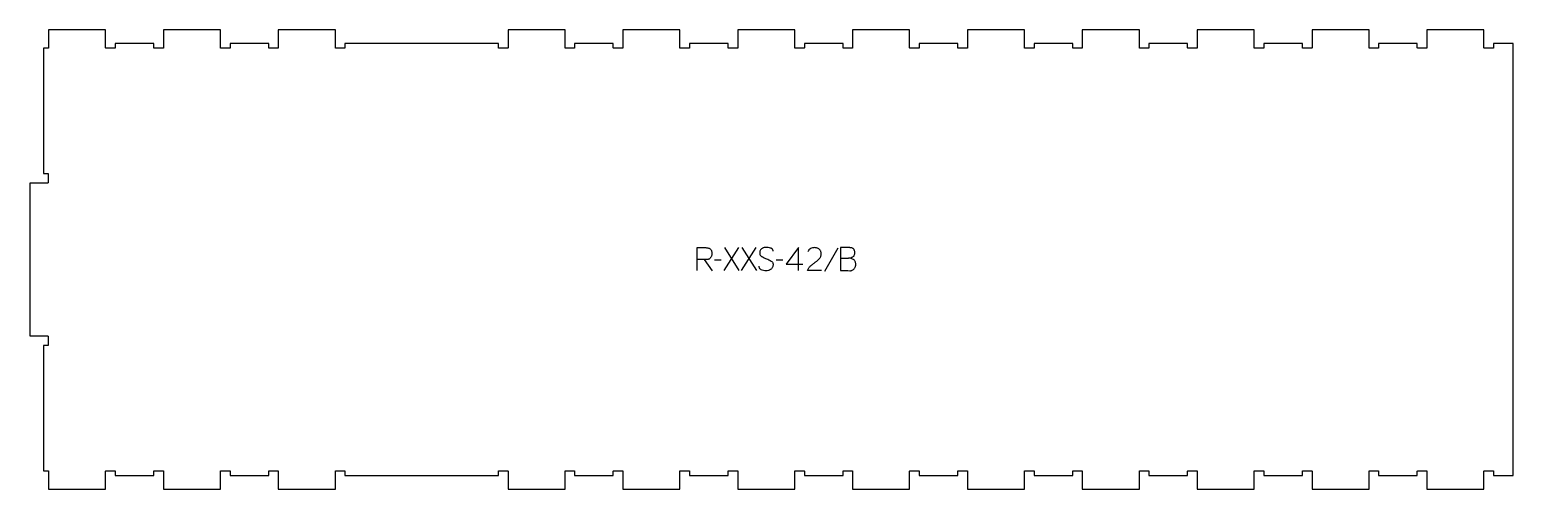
# Model space of a CAD drawing. Extents: x 0 to 1938, y 0 to 600.
import ezdxf

# ---------------------------------------------------------------- set-up
doc = ezdxf.new("R2010")
doc.units = 0
doc.layers.add('1_ANYTOOL_1MMDEEP_LABELS_S', color=2, linetype='CONTINUOUS')
doc.layers.add('4_ANYTOOL_CUTTHROUGH_OUTSI', color=5, linetype='CONTINUOUS')

msp = doc.modelspace()

# ---------------------------------------------------------------- linework, layer by layer
at = {"layer": '1_ANYTOOL_1MMDEEP_LABELS_S'}
for p, q in [((925.504621, 315.2), (906.604621, 285.2)), ((926.747478, 285.2), (907.804621, 315.2)), ((948.218906, 315.2), (929.318906, 285.2)), ((949.461764, 285.2), (930.518906, 315.2)), ((1055.361764, 314.728571), (1038.176049, 283.957143)), ((880.718906, 299.642857), (891.176049, 285.157143)), ((903.176049, 299.085714), (894.390335, 299)), ((983.661764, 299.085714), (974.876049, 299)), ((987.947478, 293.857143), (1009.718906, 293.857143))]:
    msp.add_line(p, q, dxfattribs=at)
for points in [[(871.718906, 285.2), (871.718906, 315.2), (883.076049, 315.2, -0.030274), (884.841862, 315.092984, -0.049), (886.563549, 314.709821, -0.050774), (887.896072, 314.117365, -0.06445), (889.054621, 313.239286, -0.0646), (889.944532, 312.103255, -0.052254), (890.549264, 310.788393, -0.050381), (890.938399, 309.095844, -0.031337), (891.047478, 307.357143, -0.040022), (890.937317, 305.983086, -0.042626), (890.602835, 304.646429, -0.04247), (890.03415, 303.356709, -0.036572), (889.268906, 302.171429, -0.051097), (888.327129, 301.157473, -0.061981), (887.184978, 300.382143, -0.061813), (885.875976, 299.905643, -0.049309), (884.490335, 299.728571, -0.003273), (883.622684, 299.69088, -0.003121), (882.754621, 299.664286, -0.003882), (881.736839, 299.647366, -0.002215), (880.718906, 299.642857), (871.761764, 299.642857)], [(970.847478, 310.614286, 0.071867), (970.654364, 311.950892, 0.100684), (970.027835, 313.132143, 0.047558), (969.553281, 313.608593, 0.038563), (969.003281, 313.997321, 0.037928), (968.306094, 314.34479, 0.026634), (967.568906, 314.6, 0.028461), (964.545573, 315.285983, 0.041577), (961.461764, 315.542857, 0.036938), (959.959404, 315.431717, 0.041531), (958.493906, 315.0875, 0.041583), (957.11653, 314.510291, 0.038125), (955.847478, 313.721429, 0.057611), (954.777325, 312.729524, 0.065808), (953.983192, 311.508929, 0.06469), (953.505696, 310.049374, 0.046778), (953.361764, 308.514286, 0.052235), (953.524119, 306.964443, 0.075448), (954.068906, 305.514286, 0.076671), (954.984998, 304.341233, 0.061023), (956.190335, 303.457143, 0.021951), (959.219189, 301.929797, 0.018213), (962.361764, 300.65, -0.02405), (965.463248, 299.344538, -0.02981), (968.404621, 297.714286, -0.068439), (969.545923, 296.748355, -0.079282), (970.354621, 295.496429, -0.076308), (970.77962, 293.917747, -0.047772), (970.804621, 292.271429, -0.046243), (970.511386, 290.590469, -0.06359), (969.861764, 289.019643, -0.064671), (968.88894, 287.735454, -0.057073), (967.633192, 286.721429, -0.067522), (964.664884, 285.358518, -0.070793), (961.440335, 284.857143, -0.064027), (958.30132, 285.219658, -0.070447), (955.376049, 286.4, -0.054374), (954.217632, 287.249633, -0.074742), (953.318906, 288.360714, -0.075199), (952.795899, 289.667093, -0.057737), (952.633192, 291.071429)], [(1034.147478, 285.242857), (1015.847478, 285.285714, -0.034491), (1016.510256, 287.033046, -0.037732), (1017.417121, 288.666071, -0.037744), (1018.556415, 290.140708, -0.03482), (1019.897478, 291.435714, -0.00859), (1022.856703, 293.834297, -0.008791), (1025.897478, 296.128571, 0.020588), (1028.716766, 298.362014, 0.025206), (1031.318906, 300.842857, 0.046908), (1032.339501, 302.144099, 0.051091), (1033.086764, 303.617857, 0.050722), (1033.535496, 305.266032, 0.041139), (1033.676049, 306.971429, 0.039396), (1033.533404, 308.779014, 0.058519), (1033.043906, 310.517857, 0.060358), (1032.253349, 311.924973, 0.061397), (1031.147478, 313.1, 0.048006), (1029.791521, 314.02196, 0.045901), (1028.286764, 314.675, 0.045216), (1026.546702, 315.07756, 0.034258), (1024.761764, 315.2, 0.055622), (1022.127193, 314.906013, 0.079896), (1019.683192, 313.925, 0.080617), (1017.713805, 312.2593, 0.060287), (1016.276049, 310.1)], [(1058.790335, 301.528571), (1069.333192, 301.657143, 0.046847), (1072.281894, 302.133591, 0.060102), (1075.054621, 303.221429, 0.086388), (1076.161323, 304.091555, 0.076384), (1076.934978, 305.273214, 0.070405), (1077.432447, 306.960964, 0.036531), (1077.561764, 308.728571, 0.031885), (1077.470143, 310.163829, 0.051083), (1077.143906, 311.559821, 0.053001), (1076.635619, 312.64638, 0.064647), (1075.890335, 313.582143, 0.064346), (1074.917044, 314.307708, 0.050037), (1073.801049, 314.795536, 0.048317), (1072.356493, 315.111818, 0.029756), (1070.876049, 315.2), (1058.790335, 315.2)], [(1058.790335, 315.2), (1058.790335, 285.2), (1068.476049, 285.2), (1071.004621, 285.114286, 0.048381), (1072.683515, 285.218201, 0.066146), (1074.288549, 285.698214, 0.067079), (1075.652313, 286.546885, 0.057042), (1076.768906, 287.707143, 0.037099), (1077.663578, 289.078384, 0.042913), (1078.327835, 290.573214, 0.043052), (1078.718995, 292.128862, 0.040094), (1078.847478, 293.728571, 0.045096), (1078.685107, 295.525188, 0.070597), (1078.118906, 297.226786, 0.073303), (1077.192928, 298.555824, 0.067093), (1075.933192, 299.578571, 0.063103), (1072.758682, 301.003517, 0.053716), (1069.333192, 301.657143)]]:
    msp.add_lwpolyline(points, format="xyb", dxfattribs=at)
msp.add_lwpolyline([(1003.933192, 285.2), (1003.976049, 315.242857), (987.947478, 293.857143)], dxfattribs=at)
at = {"layer": '4_ANYTOOL_CUTTHROUGH_OUTSI'}
msp.add_lwpolyline([(661.949922, 0), (699.199922, 0), (699.199922, 23.75, -0.414214), (699.449922, 24), (711.449922, 24, -0.414214), (711.699922, 23.75), (711.699922, 18), (762.199922, 18), (762.199922, 23.75, -0.414214), (762.449922, 24), (774.449922, 24, -0.414214), (774.699922, 23.75), (774.699922, 0), (849.199922, 0), (849.199922, 23.75, -0.414214), (849.449922, 24), (861.449922, 24, -0.414214), (861.699922, 23.75), (861.699922, 18), (912.199922, 18), (912.199922, 23.75, -0.414214), (912.449922, 24), (924.449922, 24, -0.414214), (924.699922, 23.75), (924.699922, 0), (999.199922, 0), (999.199922, 23.75, -0.414214), (999.449922, 24), (1011.449922, 24, -0.414214), (1011.699922, 23.75), (1011.699922, 18), (1062.199922, 18), (1062.199922, 23.75, -0.414214), (1062.449922, 24), (1074.449922, 24, -0.414214), (1074.699922, 23.75), (1074.699922, 0), (1149.199922, 0), (1149.199922, 23.75, -0.414214), (1149.449922, 24), (1161.449922, 24, -0.414214), (1161.699922, 23.75), (1161.699922, 18), (1212.199922, 18), (1212.199922, 23.75, -0.414214), (1212.449922, 24), (1224.449922, 24, -0.414214), (1224.699922, 23.75), (1224.699922, 0), (1299.199922, 0), (1299.199922, 23.75, -0.414214), (1299.449922, 24), (1311.449922, 24, -0.414214), (1311.699922, 23.75), (1311.699922, 18), (1362.199922, 18), (1362.199922, 23.75, -0.414214), (1362.449922, 24), (1374.449922, 24, -0.414214), (1374.699922, 23.75), (1374.699922, 0), (1449.199922, 0), (1449.199922, 23.75, -0.414214), (1449.449922, 24), (1461.449922, 24, -0.414214), (1461.699922, 23.75), (1461.699922, 18), (1512.199922, 18), (1512.199922, 23.75, -0.414214), (1512.449922, 24), (1524.449922, 24, -0.414214), (1524.699922, 23.75), (1524.699922, 0), (1599.199922, 0), (1599.199922, 23.75, -0.414214), (1599.449922, 24), (1611.449922, 24, -0.414214), (1611.699922, 23.75), (1611.699922, 18), (1662.199922, 18), (1662.199922, 23.75, -0.414214), (1662.449922, 24), (1674.449922, 24, -0.414214), (1674.699922, 23.75), (1674.699922, 0), (1749.199922, 0), (1749.199922, 23.75, -0.414214), (1749.449922, 24), (1761.449922, 24, -0.414214), (1761.699922, 23.75), (1761.699922, 18), (1812.199922, 18), (1812.199922, 23.75, -0.414214), (1812.449922, 24), (1824.449922, 24, -0.414214), (1824.699922, 23.75), (1824.699922, 0), (1899.199922, 0), (1899.199922, 23.75, -0.414214), (1899.449922, 24), (1911.449922, 24, -0.414214), (1911.699922, 23.75), (1911.699922, 18), (1937.563864, 18), (1937.563864, 581.5), (1911.699922, 581.5), (1911.699922, 575.75, -0.414214), (1911.449922, 575.5), (1899.449922, 575.5, -0.414214), (1899.199922, 575.75), (1899.199922, 599.5), (1824.699922, 599.5), (1824.699922, 575.75, -0.414214), (1824.449922, 575.5), (1812.449922, 575.5, -0.414214), (1812.199922, 575.75), (1812.199922, 581.5), (1761.699922, 581.5), (1761.699922, 575.75, -0.414214), (1761.449922, 575.5), (1749.449922, 575.5, -0.414214), (1749.199922, 575.75), (1749.199922, 599.5), (1674.699922, 599.5), (1674.699922, 575.75, -0.414214), (1674.449922, 575.5), (1662.449922, 575.5, -0.414214), (1662.199922, 575.75), (1662.199922, 581.5), (1611.699922, 581.5), (1611.699922, 575.75, -0.414214), (1611.449922, 575.5), (1599.449922, 575.5, -0.414214), (1599.199922, 575.75), (1599.199922, 599.5), (1524.699922, 599.5), (1524.699922, 575.75, -0.414214), (1524.449922, 575.5), (1512.449922, 575.5, -0.414214), (1512.199922, 575.75), (1512.199922, 581.5), (1461.699922, 581.5), (1461.699922, 575.75, -0.414214), (1461.449922, 575.5), (1449.449922, 575.5, -0.414214), (1449.199922, 575.75), (1449.199922, 599.5), (1374.699922, 599.5), (1374.699922, 575.75, -0.414214), (1374.449922, 575.5), (1362.449922, 575.5, -0.414214), (1362.199922, 575.75), (1362.199922, 581.5), (1311.699922, 581.5), (1311.699922, 575.75, -0.414214), (1311.449922, 575.5), (1299.449922, 575.5, -0.414214), (1299.199922, 575.75), (1299.199922, 599.5), (1224.699922, 599.5), (1224.699922, 575.75, -0.414214), (1224.449922, 575.5), (1212.449922, 575.5, -0.414214), (1212.199922, 575.75), (1212.199922, 581.5), (1161.699922, 581.5), (1161.699922, 575.75, -0.414214), (1161.449922, 575.5), (1149.449922, 575.5, -0.414214), (1149.199922, 575.75), (1149.199922, 599.5), (1074.699922, 599.5), (1074.699922, 575.75, -0.414214), (1074.449922, 575.5), (1062.449922, 575.5, -0.414214), (1062.199922, 575.75), (1062.199922, 581.5), (1011.699922, 581.5), (1011.699922, 575.75, -0.414214), (1011.449922, 575.5), (999.449922, 575.5, -0.414214), (999.199922, 575.75), (999.199922, 599.5), (924.699922, 599.5), (924.699922, 575.75, -0.414214), (924.449922, 575.5), (912.449922, 575.5, -0.414214), (912.199922, 575.75), (912.199922, 581.5), (861.699922, 581.5), (861.699922, 575.75, -0.414214), (861.449922, 575.5), (849.449922, 575.5, -0.414214), (849.199922, 575.75), (849.199922, 599.5), (774.699922, 599.5), (774.699922, 575.75, -0.414214), (774.449922, 575.5), (762.449922, 575.5, -0.414214), (762.199922, 575.75), (762.199922, 581.5), (711.699922, 581.5), (711.699922, 575.75, -0.414214), (711.449922, 575.5), (699.449922, 575.5, -0.414214), (699.199922, 575.75), (699.199922, 599.5), (624.699922, 599.5), (624.699922, 575.75, -0.414214), (624.449922, 575.5), (612.449922, 575.5, -0.414214), (612.199922, 575.75), (612.199922, 581.5), (411.699922, 581.5), (411.699922, 575.75, -0.414214), (411.449922, 575.5), (399.449922, 575.5, -0.414214), (399.199922, 575.75), (399.199922, 599.5), (324.699922, 599.5), (324.699922, 575.75, -0.414214), (324.449922, 575.5), (312.449922, 575.5, -0.414214), (312.199922, 575.75), (312.199922, 581.5), (261.699922, 581.5), (261.699922, 575.75, -0.414214), (261.449922, 575.5), (249.449922, 575.5, -0.414214), (249.199922, 575.75), (249.199922, 599.5), (174.699922, 599.5), (174.699922, 575.75, -0.414214), (174.449922, 575.5), (162.449922, 575.5, -0.414214), (162.199922, 575.75), (162.199922, 581.5), (111.699922, 581.5), (111.699922, 575.75, -0.414214), (111.449922, 575.5), (99.449922, 575.5, -0.414214), (99.199922, 575.75), (99.199922, 599.5), (24.699922, 599.5), (24.699922, 575.75, -0.414214), (24.449922, 575.5), (18, 575.5), (18, 412), (23.75, 412, -0.414214), (24, 411.75), (24, 399.75, -0.414214), (23.75, 399.5), (0, 399.5), (0, 200), (23.75, 200, -0.414214), (24, 199.75), (24, 187.75, -0.414214), (23.75, 187.5), (18, 187.5), (18, 24), (24.449922, 24, -0.414214), (24.699922, 23.75), (24.699922, 0), (99.199922, 0), (99.199922, 23.75, -0.414214), (99.449922, 24), (111.449922, 24, -0.414214), (111.699922, 23.75), (111.699922, 18), (162.199922, 18), (162.199922, 23.75, -0.414214), (162.449922, 24), (174.449922, 24, -0.414214), (174.699922, 23.75), (174.699922, 0), (249.199922, 0), (249.199922, 23.75, -0.414214), (249.449922, 24), (261.449922, 24, -0.414214), (261.699922, 23.75), (261.699922, 18), (312.199922, 18), (312.199922, 23.75, -0.414214), (312.449922, 24), (324.449922, 24, -0.414214), (324.699922, 23.75), (324.699922, 0), (399.199922, 0), (399.199922, 23.75, -0.414214), (399.449922, 24), (411.449922, 24, -0.414214), (411.699922, 23.75), (411.699922, 18), (612.199922, 18), (612.199922, 23.75, -0.414214), (612.449922, 24), (624.449922, 24, -0.414214), (624.699922, 23.75), (624.699922, 0)], format="xyb", close=True, dxfattribs=at)

doc.saveas('drawing.dxf')
